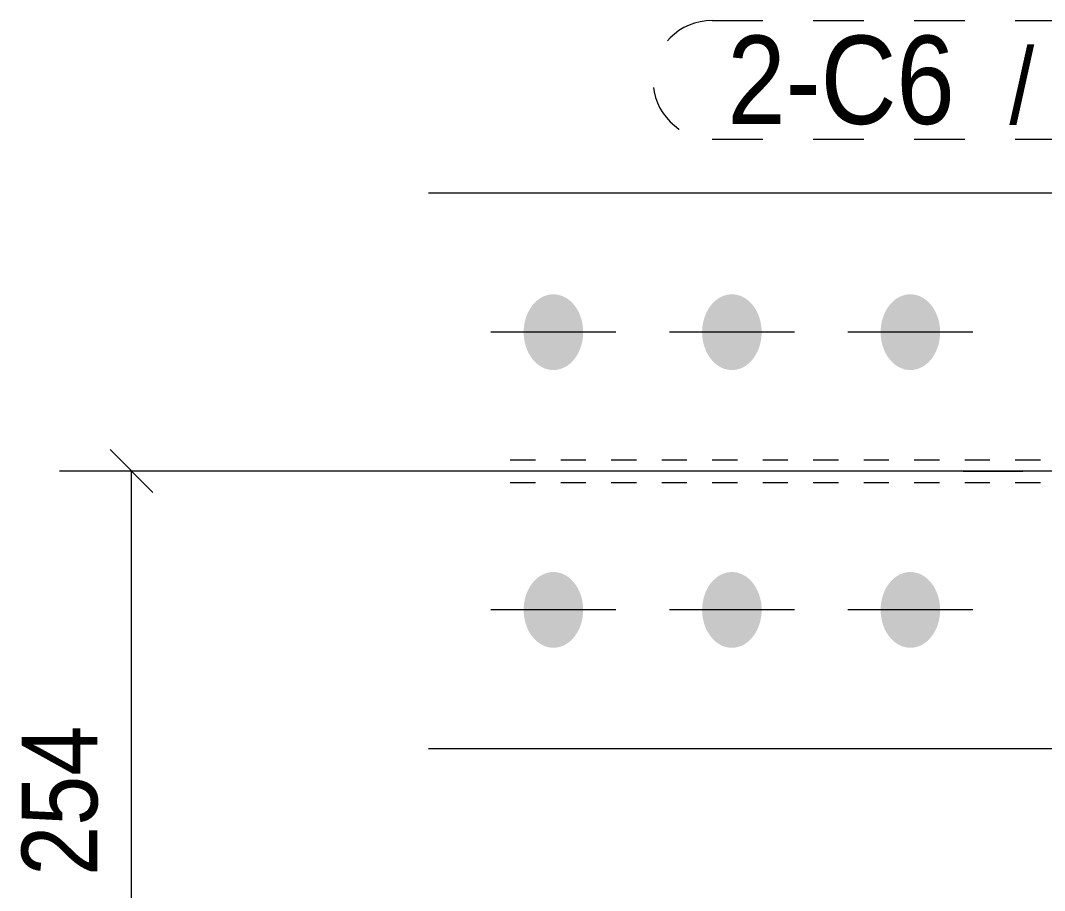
# Model space of a CAD drawing. Header units: millimetres. Extents: x 2 to 579, y 1 to 825.
# Drawn here: x 416.52 to 457.07, y 501.88 to 536.34 of the extents above; entities that cross this region are included whole.
import ezdxf

# ---------------------------------------------------------------- set-up
doc = ezdxf.new("R2010")
doc.units = ezdxf.units.MM
for name, pattern in [('XKITLINE00', [0]), ('XKITLINE01', [4, 1, -1, 1, -1]), ('XKITLINE02', [4, 2, -2]), ('XKITLINE03', [6, 3, -1, 1, -1])]:
    doc.linetypes.add(name, pattern=pattern)
for name, color, linetype, lineweight in [('Bolt', 3, 'Continuous', 0), ('Dimensions', 7, 'Continuous', 0), ('Part', 2, 'Continuous', 0), ('PartMark', 7, 'Continuous', 0)]:
    doc.layers.add(name, color=color, linetype=linetype, lineweight=lineweight)
doc.styles.add('ARIAL', font='ARIAL.TTF')

# ---------------------------------------------------------------- blocks, each defined once
blk = doc.blocks.new('*A142')
at = {"layer": 'Bolt'}
for points in [[(438.804, 523.961), (438.803, 523.924), (438.801, 523.887), (438.798, 523.851), (438.795, 523.814), (438.791, 523.778), (438.787, 523.741), (438.782, 523.705), (438.776, 523.669), (438.769, 523.633), (438.761, 523.598), (438.753, 523.562), (438.745, 523.527), (438.735, 523.492), (438.725, 523.458), (438.714, 523.424), (438.703, 523.39), (438.691, 523.356), (438.678, 523.323), (438.665, 523.291), (438.651, 523.258), (438.637, 523.227), (438.621, 523.195), (438.606, 523.164), (438.589, 523.134), (438.572, 523.104), (438.555, 523.075), (438.537, 523.046), (438.518, 523.018), (438.499, 522.99), (438.479, 522.963), (438.459, 522.937), (438.438, 522.911), (438.417, 522.886), (438.396, 522.862), (438.373, 522.838), (438.351, 522.815), (438.328, 522.793), (438.304, 522.771), (438.281, 522.75), (438.256, 522.73), (438.232, 522.711), (438.207, 522.693), (438.181, 522.675), (438.156, 522.658), (438.13, 522.642), (438.104, 522.626), (438.077, 522.612), (438.05, 522.598), (438.023, 522.585), (437.996, 522.573), (437.968, 522.562), (437.94, 522.552), (437.912, 522.543), (437.884, 522.534), (437.856, 522.526), (437.828, 522.52), (437.799, 522.514), (437.77, 522.509), (437.742, 522.505), (437.713, 522.502), (437.684, 522.499), (437.655, 522.498), (437.626, 522.498), (437.597, 522.498), (437.568, 522.499), (437.54, 522.502), (437.511, 522.505), (437.482, 522.509), (437.453, 522.514), (437.425, 522.52), (437.396, 522.526), (437.368, 522.534), (437.34, 522.543), (437.312, 522.552), (437.284, 522.562), (437.257, 522.573), (437.229, 522.585), (437.202, 522.598), (437.175, 522.612), (437.149, 522.626), (437.123, 522.642), (437.097, 522.658), (437.071, 522.675), (437.046, 522.693), (437.021, 522.711), (436.996, 522.73), (436.972, 522.75), (436.948, 522.771), (436.924, 522.793), (436.901, 522.815), (436.879, 522.838), (436.857, 522.862), (436.835, 522.886), (436.814, 522.911), (436.793, 522.937), (436.773, 522.963), (436.753, 522.99), (436.734, 523.018), (436.716, 523.046), (436.698, 523.075), (436.68, 523.104), (436.663, 523.134), (436.647, 523.164), (436.631, 523.195), (436.616, 523.227), (436.601, 523.258), (436.587, 523.291), (436.574, 523.323), (436.561, 523.356), (436.549, 523.39), (436.538, 523.424), (436.527, 523.458), (436.517, 523.492), (436.508, 523.527), (436.499, 523.562), (436.491, 523.598), (436.484, 523.633), (436.477, 523.669), (436.471, 523.705), (436.466, 523.741), (436.461, 523.778), (436.457, 523.814), (436.454, 523.851), (436.451, 523.887), (436.45, 523.924), (436.449, 523.961), (436.448, 523.998), (436.449, 524.034), (436.45, 524.071), (436.451, 524.108), (436.454, 524.145), (436.457, 524.181), (436.461, 524.218), (436.466, 524.254), (436.471, 524.29), (436.477, 524.326), (436.484, 524.362), (436.491, 524.398), (436.499, 524.433), (436.508, 524.468), (436.517, 524.503), (436.527, 524.538), (436.538, 524.572), (436.549, 524.606), (436.561, 524.639), (436.574, 524.672), (436.587, 524.705), (436.601, 524.737), (436.616, 524.769), (436.631, 524.8), (436.647, 524.831), (436.663, 524.861), (436.68, 524.891), (436.698, 524.921), (436.716, 524.949), (436.734, 524.977), (436.753, 525.005), (436.773, 525.032), (436.793, 525.058), (436.814, 525.084), (436.835, 525.109), (436.857, 525.133), (436.879, 525.157), (436.901, 525.18), (436.924, 525.202), (436.948, 525.224), (436.972, 525.245), (436.996, 525.265), (437.021, 525.284), (437.046, 525.303), (437.071, 525.321), (437.097, 525.338), (437.123, 525.354), (437.149, 525.369), (437.175, 525.383), (437.202, 525.397), (437.229, 525.41), (437.257, 525.422), (437.284, 525.433), (437.312, 525.443), (437.34, 525.453), (437.368, 525.461), (437.396, 525.469), (437.425, 525.476), (437.453, 525.481), (437.482, 525.486), (437.511, 525.49), (437.54, 525.494), (437.568, 525.496), (437.597, 525.497), (437.626, 525.498), (437.655, 525.497), (437.684, 525.496), (437.713, 525.494), (437.742, 525.49), (437.77, 525.486), (437.799, 525.481), (437.828, 525.476), (437.856, 525.469), (437.884, 525.461), (437.912, 525.453), (437.94, 525.443), (437.968, 525.433), (437.996, 525.422), (438.023, 525.41), (438.05, 525.397), (438.077, 525.383), (438.104, 525.369), (438.13, 525.354), (438.156, 525.338), (438.181, 525.321), (438.207, 525.303), (438.232, 525.284), (438.256, 525.265), (438.281, 525.245), (438.304, 525.224), (438.328, 525.202), (438.351, 525.18), (438.373, 525.157), (438.396, 525.133), (438.417, 525.109), (438.438, 525.084), (438.459, 525.058), (438.479, 525.032), (438.499, 525.005), (438.518, 524.977), (438.537, 524.949), (438.555, 524.921), (438.572, 524.891), (438.589, 524.861), (438.606, 524.831), (438.621, 524.8), (438.637, 524.769), (438.651, 524.737), (438.665, 524.705), (438.678, 524.672), (438.691, 524.639), (438.703, 524.606), (438.714, 524.572), (438.725, 524.538), (438.735, 524.503), (438.745, 524.468), (438.753, 524.433), (438.761, 524.398), (438.769, 524.362), (438.776, 524.326), (438.782, 524.29), (438.787, 524.254), (438.791, 524.218), (438.795, 524.181), (438.798, 524.145), (438.801, 524.108), (438.803, 524.071), (438.804, 524.034), (438.804, 523.998)], [(445.872, 523.961), (445.871, 523.924), (445.869, 523.887), (445.866, 523.851), (445.863, 523.814), (445.859, 523.778), (445.855, 523.741), (445.849, 523.705), (445.843, 523.669), (445.837, 523.633), (445.829, 523.598), (445.821, 523.562), (445.813, 523.527), (445.803, 523.492), (445.793, 523.458), (445.782, 523.424), (445.771, 523.39), (445.759, 523.356), (445.746, 523.323), (445.733, 523.291), (445.719, 523.258), (445.704, 523.227), (445.689, 523.195), (445.673, 523.164), (445.657, 523.134), (445.64, 523.104), (445.623, 523.075), (445.605, 523.046), (445.586, 523.018), (445.567, 522.99), (445.547, 522.963), (445.527, 522.937), (445.506, 522.911), (445.485, 522.886), (445.463, 522.862), (445.441, 522.838), (445.419, 522.815), (445.396, 522.793), (445.372, 522.771), (445.348, 522.75), (445.324, 522.73), (445.3, 522.711), (445.275, 522.693), (445.249, 522.675), (445.224, 522.658), (445.198, 522.642), (445.171, 522.626), (445.145, 522.612), (445.118, 522.598), (445.091, 522.585), (445.064, 522.573), (445.036, 522.562), (445.008, 522.552), (444.98, 522.543), (444.952, 522.534), (444.924, 522.526), (444.895, 522.52), (444.867, 522.514), (444.838, 522.509), (444.809, 522.505), (444.781, 522.502), (444.752, 522.499), (444.723, 522.498), (444.694, 522.498), (444.665, 522.498), (444.636, 522.499), (444.607, 522.502), (444.579, 522.505), (444.55, 522.509), (444.521, 522.514), (444.493, 522.52), (444.464, 522.526), (444.436, 522.534), (444.408, 522.543), (444.38, 522.552), (444.352, 522.562), (444.324, 522.573), (444.297, 522.585), (444.27, 522.598), (444.243, 522.612), (444.217, 522.626), (444.19, 522.642), (444.164, 522.658), (444.139, 522.675), (444.113, 522.693), (444.088, 522.711), (444.064, 522.73), (444.04, 522.75), (444.016, 522.771), (443.992, 522.793), (443.969, 522.815), (443.947, 522.838), (443.925, 522.862), (443.903, 522.886), (443.882, 522.911), (443.861, 522.937), (443.841, 522.963), (443.821, 522.99), (443.802, 523.018), (443.783, 523.046), (443.765, 523.075), (443.748, 523.104), (443.731, 523.134), (443.715, 523.164), (443.699, 523.195), (443.684, 523.227), (443.669, 523.258), (443.655, 523.291), (443.642, 523.323), (443.629, 523.356), (443.617, 523.39), (443.606, 523.424), (443.595, 523.458), (443.585, 523.492), (443.575, 523.527), (443.567, 523.562), (443.559, 523.598), (443.551, 523.633), (443.545, 523.669), (443.539, 523.705), (443.533, 523.741), (443.529, 523.778), (443.525, 523.814), (443.522, 523.851), (443.519, 523.887), (443.517, 523.924), (443.516, 523.961), (443.516, 523.998), (443.516, 524.034), (443.517, 524.071), (443.519, 524.108), (443.522, 524.145), (443.525, 524.181), (443.529, 524.218), (443.533, 524.254), (443.539, 524.29), (443.545, 524.326), (443.551, 524.362), (443.559, 524.398), (443.567, 524.433), (443.575, 524.468), (443.585, 524.503), (443.595, 524.538), (443.606, 524.572), (443.617, 524.606), (443.629, 524.639), (443.642, 524.672), (443.655, 524.705), (443.669, 524.737), (443.684, 524.769), (443.699, 524.8), (443.715, 524.831), (443.731, 524.861), (443.748, 524.891), (443.765, 524.921), (443.783, 524.949), (443.802, 524.977), (443.821, 525.005), (443.841, 525.032), (443.861, 525.058), (443.882, 525.084), (443.903, 525.109), (443.925, 525.133), (443.947, 525.157), (443.969, 525.18), (443.992, 525.202), (444.016, 525.224), (444.04, 525.245), (444.064, 525.265), (444.088, 525.284), (444.113, 525.303), (444.139, 525.321), (444.164, 525.338), (444.19, 525.354), (444.217, 525.369), (444.243, 525.383), (444.27, 525.397), (444.297, 525.41), (444.324, 525.422), (444.352, 525.433), (444.38, 525.443), (444.408, 525.453), (444.436, 525.461), (444.464, 525.469), (444.493, 525.476), (444.521, 525.481), (444.55, 525.486), (444.579, 525.49), (444.607, 525.494), (444.636, 525.496), (444.665, 525.497), (444.694, 525.498), (444.723, 525.497), (444.752, 525.496), (444.781, 525.494), (444.809, 525.49), (444.838, 525.486), (444.867, 525.481), (444.895, 525.476), (444.924, 525.469), (444.952, 525.461), (444.98, 525.453), (445.008, 525.443), (445.036, 525.433), (445.064, 525.422), (445.091, 525.41), (445.118, 525.397), (445.145, 525.383), (445.171, 525.369), (445.198, 525.354), (445.224, 525.338), (445.249, 525.321), (445.275, 525.303), (445.3, 525.284), (445.324, 525.265), (445.348, 525.245), (445.372, 525.224), (445.396, 525.202), (445.419, 525.18), (445.441, 525.157), (445.463, 525.133), (445.485, 525.109), (445.506, 525.084), (445.527, 525.058), (445.547, 525.032), (445.567, 525.005), (445.586, 524.977), (445.605, 524.949), (445.623, 524.921), (445.64, 524.891), (445.657, 524.861), (445.673, 524.831), (445.689, 524.8), (445.704, 524.769), (445.719, 524.737), (445.733, 524.705), (445.746, 524.672), (445.759, 524.639), (445.771, 524.606), (445.782, 524.572), (445.793, 524.538), (445.803, 524.503), (445.813, 524.468), (445.821, 524.433), (445.829, 524.398), (445.837, 524.362), (445.843, 524.326), (445.849, 524.29), (445.855, 524.254), (445.859, 524.218), (445.863, 524.181), (445.866, 524.145), (445.869, 524.108), (445.871, 524.071), (445.872, 524.034), (445.872, 523.998)], [(452.939, 523.961), (452.938, 523.924), (452.937, 523.887), (452.934, 523.851), (452.931, 523.814), (452.927, 523.778), (452.922, 523.741), (452.917, 523.705), (452.911, 523.669), (452.905, 523.633), (452.897, 523.598), (452.889, 523.562), (452.88, 523.527), (452.871, 523.492), (452.861, 523.458), (452.85, 523.424), (452.839, 523.39), (452.827, 523.356), (452.814, 523.323), (452.801, 523.291), (452.787, 523.258), (452.772, 523.227), (452.757, 523.195), (452.741, 523.164), (452.725, 523.134), (452.708, 523.104), (452.69, 523.075), (452.672, 523.046), (452.654, 523.018), (452.635, 522.99), (452.615, 522.963), (452.595, 522.937), (452.574, 522.911), (452.553, 522.886), (452.531, 522.862), (452.509, 522.838), (452.487, 522.815), (452.464, 522.793), (452.44, 522.771), (452.416, 522.75), (452.392, 522.73), (452.367, 522.711), (452.342, 522.693), (452.317, 522.675), (452.291, 522.658), (452.265, 522.642), (452.239, 522.626), (452.213, 522.612), (452.186, 522.598), (452.159, 522.585), (452.131, 522.573), (452.104, 522.562), (452.076, 522.552), (452.048, 522.543), (452.02, 522.534), (451.992, 522.526), (451.963, 522.52), (451.935, 522.514), (451.906, 522.509), (451.877, 522.505), (451.848, 522.502), (451.82, 522.499), (451.791, 522.498), (451.762, 522.498), (451.733, 522.498), (451.704, 522.499), (451.675, 522.502), (451.646, 522.505), (451.618, 522.509), (451.589, 522.514), (451.56, 522.52), (451.532, 522.526), (451.504, 522.534), (451.476, 522.543), (451.448, 522.552), (451.42, 522.562), (451.392, 522.573), (451.365, 522.585), (451.338, 522.598), (451.311, 522.612), (451.284, 522.626), (451.258, 522.642), (451.232, 522.658), (451.207, 522.675), (451.181, 522.693), (451.156, 522.711), (451.132, 522.73), (451.107, 522.75), (451.084, 522.771), (451.06, 522.793), (451.037, 522.815), (451.015, 522.838), (450.992, 522.862), (450.971, 522.886), (450.95, 522.911), (450.929, 522.937), (450.909, 522.963), (450.889, 522.99), (450.87, 523.018), (450.851, 523.046), (450.833, 523.075), (450.816, 523.104), (450.799, 523.134), (450.782, 523.164), (450.767, 523.195), (450.751, 523.227), (450.737, 523.258), (450.723, 523.291), (450.71, 523.323), (450.697, 523.356), (450.685, 523.39), (450.674, 523.424), (450.663, 523.458), (450.653, 523.492), (450.643, 523.527), (450.635, 523.562), (450.627, 523.598), (450.619, 523.633), (450.612, 523.669), (450.606, 523.705), (450.601, 523.741), (450.597, 523.778), (450.593, 523.814), (450.59, 523.851), (450.587, 523.887), (450.585, 523.924), (450.584, 523.961), (450.584, 523.998), (450.584, 524.034), (450.585, 524.071), (450.587, 524.108), (450.59, 524.145), (450.593, 524.181), (450.597, 524.218), (450.601, 524.254), (450.606, 524.29), (450.612, 524.326), (450.619, 524.362), (450.627, 524.398), (450.635, 524.433), (450.643, 524.468), (450.653, 524.503), (450.663, 524.538), (450.674, 524.572), (450.685, 524.606), (450.697, 524.639), (450.71, 524.672), (450.723, 524.705), (450.737, 524.737), (450.751, 524.769), (450.767, 524.8), (450.782, 524.831), (450.799, 524.861), (450.816, 524.891), (450.833, 524.921), (450.851, 524.949), (450.87, 524.977), (450.889, 525.005), (450.909, 525.032), (450.929, 525.058), (450.95, 525.084), (450.971, 525.109), (450.992, 525.133), (451.015, 525.157), (451.037, 525.18), (451.06, 525.202), (451.084, 525.224), (451.107, 525.245), (451.132, 525.265), (451.156, 525.284), (451.181, 525.303), (451.207, 525.321), (451.232, 525.338), (451.258, 525.354), (451.284, 525.369), (451.311, 525.383), (451.338, 525.397), (451.365, 525.41), (451.392, 525.422), (451.42, 525.433), (451.448, 525.443), (451.476, 525.453), (451.504, 525.461), (451.532, 525.469), (451.56, 525.476), (451.589, 525.481), (451.618, 525.486), (451.646, 525.49), (451.675, 525.494), (451.704, 525.496), (451.733, 525.497), (451.762, 525.498), (451.791, 525.497), (451.82, 525.496), (451.848, 525.494), (451.877, 525.49), (451.906, 525.486), (451.935, 525.481), (451.963, 525.476), (451.992, 525.469), (452.02, 525.461), (452.048, 525.453), (452.076, 525.443), (452.104, 525.433), (452.131, 525.422), (452.159, 525.41), (452.186, 525.397), (452.213, 525.383), (452.239, 525.369), (452.265, 525.354), (452.291, 525.338), (452.317, 525.321), (452.342, 525.303), (452.367, 525.284), (452.392, 525.265), (452.416, 525.245), (452.44, 525.224), (452.464, 525.202), (452.487, 525.18), (452.509, 525.157), (452.531, 525.133), (452.553, 525.109), (452.574, 525.084), (452.595, 525.058), (452.615, 525.032), (452.635, 525.005), (452.654, 524.977), (452.672, 524.949), (452.69, 524.921), (452.708, 524.891), (452.725, 524.861), (452.741, 524.831), (452.757, 524.8), (452.772, 524.769), (452.787, 524.737), (452.801, 524.705), (452.814, 524.672), (452.827, 524.639), (452.839, 524.606), (452.85, 524.572), (452.861, 524.538), (452.871, 524.503), (452.88, 524.468), (452.889, 524.433), (452.897, 524.398), (452.905, 524.362), (452.911, 524.326), (452.917, 524.29), (452.922, 524.254), (452.927, 524.218), (452.931, 524.181), (452.934, 524.145), (452.937, 524.108), (452.938, 524.071), (452.939, 524.034), (452.94, 523.998)], [(438.804, 512.961), (438.803, 512.924), (438.801, 512.887), (438.798, 512.851), (438.795, 512.814), (438.791, 512.778), (438.787, 512.741), (438.782, 512.705), (438.776, 512.669), (438.769, 512.633), (438.761, 512.598), (438.753, 512.562), (438.745, 512.527), (438.735, 512.492), (438.725, 512.458), (438.714, 512.424), (438.703, 512.39), (438.691, 512.356), (438.678, 512.323), (438.665, 512.291), (438.651, 512.258), (438.637, 512.227), (438.621, 512.195), (438.606, 512.164), (438.589, 512.134), (438.572, 512.104), (438.555, 512.075), (438.537, 512.046), (438.518, 512.018), (438.499, 511.99), (438.479, 511.963), (438.459, 511.937), (438.438, 511.911), (438.417, 511.886), (438.396, 511.862), (438.373, 511.838), (438.351, 511.815), (438.328, 511.793), (438.304, 511.771), (438.281, 511.75), (438.256, 511.73), (438.232, 511.711), (438.207, 511.693), (438.181, 511.675), (438.156, 511.658), (438.13, 511.642), (438.104, 511.626), (438.077, 511.612), (438.05, 511.598), (438.023, 511.585), (437.996, 511.573), (437.968, 511.562), (437.94, 511.552), (437.912, 511.543), (437.884, 511.534), (437.856, 511.526), (437.828, 511.52), (437.799, 511.514), (437.77, 511.509), (437.742, 511.505), (437.713, 511.502), (437.684, 511.499), (437.655, 511.498), (437.626, 511.498), (437.597, 511.498), (437.568, 511.499), (437.54, 511.502), (437.511, 511.505), (437.482, 511.509), (437.453, 511.514), (437.425, 511.52), (437.396, 511.526), (437.368, 511.534), (437.34, 511.543), (437.312, 511.552), (437.284, 511.562), (437.257, 511.573), (437.229, 511.585), (437.202, 511.598), (437.175, 511.612), (437.149, 511.626), (437.123, 511.642), (437.097, 511.658), (437.071, 511.675), (437.046, 511.693), (437.021, 511.711), (436.996, 511.73), (436.972, 511.75), (436.948, 511.771), (436.924, 511.793), (436.901, 511.815), (436.879, 511.838), (436.857, 511.862), (436.835, 511.886), (436.814, 511.911), (436.793, 511.937), (436.773, 511.963), (436.753, 511.99), (436.734, 512.018), (436.716, 512.046), (436.698, 512.075), (436.68, 512.104), (436.663, 512.134), (436.647, 512.164), (436.631, 512.195), (436.616, 512.227), (436.601, 512.258), (436.587, 512.291), (436.574, 512.323), (436.561, 512.356), (436.549, 512.39), (436.538, 512.424), (436.527, 512.458), (436.517, 512.492), (436.508, 512.527), (436.499, 512.562), (436.491, 512.598), (436.484, 512.633), (436.477, 512.669), (436.471, 512.705), (436.466, 512.741), (436.461, 512.778), (436.457, 512.814), (436.454, 512.851), (436.451, 512.887), (436.45, 512.924), (436.449, 512.961), (436.448, 512.998), (436.449, 513.034), (436.45, 513.071), (436.451, 513.108), (436.454, 513.145), (436.457, 513.181), (436.461, 513.218), (436.466, 513.254), (436.471, 513.29), (436.477, 513.326), (436.484, 513.362), (436.491, 513.398), (436.499, 513.433), (436.508, 513.468), (436.517, 513.503), (436.527, 513.538), (436.538, 513.572), (436.549, 513.606), (436.561, 513.639), (436.574, 513.672), (436.587, 513.705), (436.601, 513.737), (436.616, 513.769), (436.631, 513.8), (436.647, 513.831), (436.663, 513.861), (436.68, 513.891), (436.698, 513.921), (436.716, 513.949), (436.734, 513.977), (436.753, 514.005), (436.773, 514.032), (436.793, 514.058), (436.814, 514.084), (436.835, 514.109), (436.857, 514.133), (436.879, 514.157), (436.901, 514.18), (436.924, 514.202), (436.948, 514.224), (436.972, 514.245), (436.996, 514.265), (437.021, 514.284), (437.046, 514.303), (437.071, 514.321), (437.097, 514.338), (437.123, 514.354), (437.149, 514.369), (437.175, 514.383), (437.202, 514.397), (437.229, 514.41), (437.257, 514.422), (437.284, 514.433), (437.312, 514.443), (437.34, 514.453), (437.368, 514.461), (437.396, 514.469), (437.425, 514.476), (437.453, 514.481), (437.482, 514.486), (437.511, 514.49), (437.54, 514.494), (437.568, 514.496), (437.597, 514.497), (437.626, 514.498), (437.655, 514.497), (437.684, 514.496), (437.713, 514.494), (437.742, 514.49), (437.77, 514.486), (437.799, 514.481), (437.828, 514.476), (437.856, 514.469), (437.884, 514.461), (437.912, 514.453), (437.94, 514.443), (437.968, 514.433), (437.996, 514.422), (438.023, 514.41), (438.05, 514.397), (438.077, 514.383), (438.104, 514.369), (438.13, 514.354), (438.156, 514.338), (438.181, 514.321), (438.207, 514.303), (438.232, 514.284), (438.256, 514.265), (438.281, 514.245), (438.304, 514.224), (438.328, 514.202), (438.351, 514.18), (438.373, 514.157), (438.396, 514.133), (438.417, 514.109), (438.438, 514.084), (438.459, 514.058), (438.479, 514.032), (438.499, 514.005), (438.518, 513.977), (438.537, 513.949), (438.555, 513.921), (438.572, 513.891), (438.589, 513.861), (438.606, 513.831), (438.621, 513.8), (438.637, 513.769), (438.651, 513.737), (438.665, 513.705), (438.678, 513.672), (438.691, 513.639), (438.703, 513.606), (438.714, 513.572), (438.725, 513.538), (438.735, 513.503), (438.745, 513.468), (438.753, 513.433), (438.761, 513.398), (438.769, 513.362), (438.776, 513.326), (438.782, 513.29), (438.787, 513.254), (438.791, 513.218), (438.795, 513.181), (438.798, 513.145), (438.801, 513.108), (438.803, 513.071), (438.804, 513.034), (438.804, 512.998)], [(445.872, 512.961), (445.871, 512.924), (445.869, 512.887), (445.866, 512.851), (445.863, 512.814), (445.859, 512.778), (445.855, 512.741), (445.849, 512.705), (445.843, 512.669), (445.837, 512.633), (445.829, 512.598), (445.821, 512.562), (445.813, 512.527), (445.803, 512.492), (445.793, 512.458), (445.782, 512.424), (445.771, 512.39), (445.759, 512.356), (445.746, 512.323), (445.733, 512.291), (445.719, 512.258), (445.704, 512.227), (445.689, 512.195), (445.673, 512.164), (445.657, 512.134), (445.64, 512.104), (445.623, 512.075), (445.605, 512.046), (445.586, 512.018), (445.567, 511.99), (445.547, 511.963), (445.527, 511.937), (445.506, 511.911), (445.485, 511.886), (445.463, 511.862), (445.441, 511.838), (445.419, 511.815), (445.396, 511.793), (445.372, 511.771), (445.348, 511.75), (445.324, 511.73), (445.3, 511.711), (445.275, 511.693), (445.249, 511.675), (445.224, 511.658), (445.198, 511.642), (445.171, 511.626), (445.145, 511.612), (445.118, 511.598), (445.091, 511.585), (445.064, 511.573), (445.036, 511.562), (445.008, 511.552), (444.98, 511.543), (444.952, 511.534), (444.924, 511.526), (444.895, 511.52), (444.867, 511.514), (444.838, 511.509), (444.809, 511.505), (444.781, 511.502), (444.752, 511.499), (444.723, 511.498), (444.694, 511.498), (444.665, 511.498), (444.636, 511.499), (444.607, 511.502), (444.579, 511.505), (444.55, 511.509), (444.521, 511.514), (444.493, 511.52), (444.464, 511.526), (444.436, 511.534), (444.408, 511.543), (444.38, 511.552), (444.352, 511.562), (444.324, 511.573), (444.297, 511.585), (444.27, 511.598), (444.243, 511.612), (444.217, 511.626), (444.19, 511.642), (444.164, 511.658), (444.139, 511.675), (444.113, 511.693), (444.088, 511.711), (444.064, 511.73), (444.04, 511.75), (444.016, 511.771), (443.992, 511.793), (443.969, 511.815), (443.947, 511.838), (443.925, 511.862), (443.903, 511.886), (443.882, 511.911), (443.861, 511.937), (443.841, 511.963), (443.821, 511.99), (443.802, 512.018), (443.783, 512.046), (443.765, 512.075), (443.748, 512.104), (443.731, 512.134), (443.715, 512.164), (443.699, 512.195), (443.684, 512.227), (443.669, 512.258), (443.655, 512.291), (443.642, 512.323), (443.629, 512.356), (443.617, 512.39), (443.606, 512.424), (443.595, 512.458), (443.585, 512.492), (443.575, 512.527), (443.567, 512.562), (443.559, 512.598), (443.551, 512.633), (443.545, 512.669), (443.539, 512.705), (443.533, 512.741), (443.529, 512.778), (443.525, 512.814), (443.522, 512.851), (443.519, 512.887), (443.517, 512.924), (443.516, 512.961), (443.516, 512.998), (443.516, 513.034), (443.517, 513.071), (443.519, 513.108), (443.522, 513.145), (443.525, 513.181), (443.529, 513.218), (443.533, 513.254), (443.539, 513.29), (443.545, 513.326), (443.551, 513.362), (443.559, 513.398), (443.567, 513.433), (443.575, 513.468), (443.585, 513.503), (443.595, 513.538), (443.606, 513.572), (443.617, 513.606), (443.629, 513.639), (443.642, 513.672), (443.655, 513.705), (443.669, 513.737), (443.684, 513.769), (443.699, 513.8), (443.715, 513.831), (443.731, 513.861), (443.748, 513.891), (443.765, 513.921), (443.783, 513.949), (443.802, 513.977), (443.821, 514.005), (443.841, 514.032), (443.861, 514.058), (443.882, 514.084), (443.903, 514.109), (443.925, 514.133), (443.947, 514.157), (443.969, 514.18), (443.992, 514.202), (444.016, 514.224), (444.04, 514.245), (444.064, 514.265), (444.088, 514.284), (444.113, 514.303), (444.139, 514.321), (444.164, 514.338), (444.19, 514.354), (444.217, 514.369), (444.243, 514.383), (444.27, 514.397), (444.297, 514.41), (444.324, 514.422), (444.352, 514.433), (444.38, 514.443), (444.408, 514.453), (444.436, 514.461), (444.464, 514.469), (444.493, 514.476), (444.521, 514.481), (444.55, 514.486), (444.579, 514.49), (444.607, 514.494), (444.636, 514.496), (444.665, 514.497), (444.694, 514.498), (444.723, 514.497), (444.752, 514.496), (444.781, 514.494), (444.809, 514.49), (444.838, 514.486), (444.867, 514.481), (444.895, 514.476), (444.924, 514.469), (444.952, 514.461), (444.98, 514.453), (445.008, 514.443), (445.036, 514.433), (445.064, 514.422), (445.091, 514.41), (445.118, 514.397), (445.145, 514.383), (445.171, 514.369), (445.198, 514.354), (445.224, 514.338), (445.249, 514.321), (445.275, 514.303), (445.3, 514.284), (445.324, 514.265), (445.348, 514.245), (445.372, 514.224), (445.396, 514.202), (445.419, 514.18), (445.441, 514.157), (445.463, 514.133), (445.485, 514.109), (445.506, 514.084), (445.527, 514.058), (445.547, 514.032), (445.567, 514.005), (445.586, 513.977), (445.605, 513.949), (445.623, 513.921), (445.64, 513.891), (445.657, 513.861), (445.673, 513.831), (445.689, 513.8), (445.704, 513.769), (445.719, 513.737), (445.733, 513.705), (445.746, 513.672), (445.759, 513.639), (445.771, 513.606), (445.782, 513.572), (445.793, 513.538), (445.803, 513.503), (445.813, 513.468), (445.821, 513.433), (445.829, 513.398), (445.837, 513.362), (445.843, 513.326), (445.849, 513.29), (445.855, 513.254), (445.859, 513.218), (445.863, 513.181), (445.866, 513.145), (445.869, 513.108), (445.871, 513.071), (445.872, 513.034), (445.872, 512.998)], [(452.939, 512.961), (452.938, 512.924), (452.937, 512.887), (452.934, 512.851), (452.931, 512.814), (452.927, 512.778), (452.922, 512.741), (452.917, 512.705), (452.911, 512.669), (452.905, 512.633), (452.897, 512.598), (452.889, 512.562), (452.88, 512.527), (452.871, 512.492), (452.861, 512.458), (452.85, 512.424), (452.839, 512.39), (452.827, 512.356), (452.814, 512.323), (452.801, 512.291), (452.787, 512.258), (452.772, 512.227), (452.757, 512.195), (452.741, 512.164), (452.725, 512.134), (452.708, 512.104), (452.69, 512.075), (452.672, 512.046), (452.654, 512.018), (452.635, 511.99), (452.615, 511.963), (452.595, 511.937), (452.574, 511.911), (452.553, 511.886), (452.531, 511.862), (452.509, 511.838), (452.487, 511.815), (452.464, 511.793), (452.44, 511.771), (452.416, 511.75), (452.392, 511.73), (452.367, 511.711), (452.342, 511.693), (452.317, 511.675), (452.291, 511.658), (452.265, 511.642), (452.239, 511.626), (452.213, 511.612), (452.186, 511.598), (452.159, 511.585), (452.131, 511.573), (452.104, 511.562), (452.076, 511.552), (452.048, 511.543), (452.02, 511.534), (451.992, 511.526), (451.963, 511.52), (451.935, 511.514), (451.906, 511.509), (451.877, 511.505), (451.848, 511.502), (451.82, 511.499), (451.791, 511.498), (451.762, 511.498), (451.733, 511.498), (451.704, 511.499), (451.675, 511.502), (451.646, 511.505), (451.618, 511.509), (451.589, 511.514), (451.56, 511.52), (451.532, 511.526), (451.504, 511.534), (451.476, 511.543), (451.448, 511.552), (451.42, 511.562), (451.392, 511.573), (451.365, 511.585), (451.338, 511.598), (451.311, 511.612), (451.284, 511.626), (451.258, 511.642), (451.232, 511.658), (451.207, 511.675), (451.181, 511.693), (451.156, 511.711), (451.132, 511.73), (451.107, 511.75), (451.084, 511.771), (451.06, 511.793), (451.037, 511.815), (451.015, 511.838), (450.992, 511.862), (450.971, 511.886), (450.95, 511.911), (450.929, 511.937), (450.909, 511.963), (450.889, 511.99), (450.87, 512.018), (450.851, 512.046), (450.833, 512.075), (450.816, 512.104), (450.799, 512.134), (450.782, 512.164), (450.767, 512.195), (450.751, 512.227), (450.737, 512.258), (450.723, 512.291), (450.71, 512.323), (450.697, 512.356), (450.685, 512.39), (450.674, 512.424), (450.663, 512.458), (450.653, 512.492), (450.643, 512.527), (450.635, 512.562), (450.627, 512.598), (450.619, 512.633), (450.612, 512.669), (450.606, 512.705), (450.601, 512.741), (450.597, 512.778), (450.593, 512.814), (450.59, 512.851), (450.587, 512.887), (450.585, 512.924), (450.584, 512.961), (450.584, 512.998), (450.584, 513.034), (450.585, 513.071), (450.587, 513.108), (450.59, 513.145), (450.593, 513.181), (450.597, 513.218), (450.601, 513.254), (450.606, 513.29), (450.612, 513.326), (450.619, 513.362), (450.627, 513.398), (450.635, 513.433), (450.643, 513.468), (450.653, 513.503), (450.663, 513.538), (450.674, 513.572), (450.685, 513.606), (450.697, 513.639), (450.71, 513.672), (450.723, 513.705), (450.737, 513.737), (450.751, 513.769), (450.767, 513.8), (450.782, 513.831), (450.799, 513.861), (450.816, 513.891), (450.833, 513.921), (450.851, 513.949), (450.87, 513.977), (450.889, 514.005), (450.909, 514.032), (450.929, 514.058), (450.95, 514.084), (450.971, 514.109), (450.992, 514.133), (451.015, 514.157), (451.037, 514.18), (451.06, 514.202), (451.084, 514.224), (451.107, 514.245), (451.132, 514.265), (451.156, 514.284), (451.181, 514.303), (451.207, 514.321), (451.232, 514.338), (451.258, 514.354), (451.284, 514.369), (451.311, 514.383), (451.338, 514.397), (451.365, 514.41), (451.392, 514.422), (451.42, 514.433), (451.448, 514.443), (451.476, 514.453), (451.504, 514.461), (451.532, 514.469), (451.56, 514.476), (451.589, 514.481), (451.618, 514.486), (451.646, 514.49), (451.675, 514.494), (451.704, 514.496), (451.733, 514.497), (451.762, 514.498), (451.791, 514.497), (451.82, 514.496), (451.848, 514.494), (451.877, 514.49), (451.906, 514.486), (451.935, 514.481), (451.963, 514.476), (451.992, 514.469), (452.02, 514.461), (452.048, 514.453), (452.076, 514.443), (452.104, 514.433), (452.131, 514.422), (452.159, 514.41), (452.186, 514.397), (452.213, 514.383), (452.239, 514.369), (452.265, 514.354), (452.291, 514.338), (452.317, 514.321), (452.342, 514.303), (452.367, 514.284), (452.392, 514.265), (452.416, 514.245), (452.44, 514.224), (452.464, 514.202), (452.487, 514.18), (452.509, 514.157), (452.531, 514.133), (452.553, 514.109), (452.574, 514.084), (452.595, 514.058), (452.615, 514.032), (452.635, 514.005), (452.654, 513.977), (452.672, 513.949), (452.69, 513.921), (452.708, 513.891), (452.725, 513.861), (452.741, 513.831), (452.757, 513.8), (452.772, 513.769), (452.787, 513.737), (452.801, 513.705), (452.814, 513.672), (452.827, 513.639), (452.839, 513.606), (452.85, 513.572), (452.861, 513.538), (452.871, 513.503), (452.88, 513.468), (452.889, 513.433), (452.897, 513.398), (452.905, 513.362), (452.911, 513.326), (452.917, 513.29), (452.922, 513.254), (452.927, 513.218), (452.931, 513.181), (452.934, 513.145), (452.937, 513.108), (452.938, 513.071), (452.939, 513.034), (452.94, 512.998)]]:
    blk.add_hatch(color=3, dxfattribs=at).paths.add_polyline_path(points, flags=17)
at = {"layer": 'Bolt', "color": 3, "linetype": 'XKITLINE00', "lineweight": 0}
for p, q in [((440.103, 523.998), (435.15, 523.998)), ((447.17, 523.998), (442.218, 523.998)), ((454.238, 523.998), (449.285, 523.998)), ((440.103, 512.998), (435.15, 512.998)), ((447.17, 512.998), (442.218, 512.998)), ((454.238, 512.998), (449.285, 512.998))]:
    blk.add_line(p, q, dxfattribs=at)
blk = doc.blocks.new('*A145')
at = {"layer": 'Part', "color": 2, "linetype": 'XKITLINE00', "lineweight": 0}
for p, q in [((519.835, 529.498), (432.683, 529.498)), ((519.835, 507.498), (432.683, 507.498))]:
    blk.add_line(p, q, dxfattribs=at)
blk = doc.blocks.new('*A147')
at = {"layer": 'Part', "color": 7, "linetype": 'XKITLINE01', "lineweight": 0}
for p, q in [((435.914, 518.948), (470.417, 518.948)), ((469.255, 518.048), (469.255, 518.948)), ((470.42, 518.048), (470.417, 518.948)), ((435.914, 518.048), (470.42, 518.048))]:
    blk.add_line(p, q, dxfattribs=at)
at = {"layer": 'Part', "color": 7, "linetype": 'XKITLINE03', "lineweight": 0}
blk.add_line((453.851, 518.498), (456.21, 518.498), dxfattribs=at)
blk = doc.blocks.new('*A377')
at = {"layer": 'Dimensions', "color": 7, "linetype": 'XKITLINE00', "lineweight": 0}
for p, q in [((420.068, 519.346), (421.765, 517.649)), ((469.417, 518.498), (418.067, 518.498)), ((420.917, 493.112), (420.917, 518.498)), ((420.068, 493.961), (421.765, 492.264)), ((472.14, 493.112), (418.067, 493.112))]:
    blk.add_line(p, q, dxfattribs=at)
at = {"layer": 'Dimensions', "color": 3}
for p in [(420.917, 518.498), (420.917, 493.112)]:
    blk.add_point(p, dxfattribs=at)
at = {"layer": 'Dimensions', "color": 3, "style": 'ARIAL', "width": 0.85}
blk.add_text('254', height=3, rotation=90.0002, dxfattribs=at).set_placement((419.567, 502.467))
blk = doc.blocks.new('*A387')
at = {"layer": 'PartMark', "color": 7, "linetype": 'XKITLINE02', "lineweight": 0}
for p, q in [((443.913, 536.344), (464.966, 536.344)), ((443.913, 531.644), (464.966, 531.644)), ((470.466, 524.468), (464.966, 531.644))]:
    blk.add_line(p, q, dxfattribs=at)
for centre, start, end in [((443.913, 533.994), 90, 270), ((464.966, 533.994), 270, 90)]:
    blk.add_arc(centre, 2.35, start, end, dxfattribs=at)
at = {"layer": 'PartMark', "color": 1, "style": 'ARIAL', "width": 0.85}
blk.add_text('2-C6', height=3.5, dxfattribs=at).set_placement((444.513, 532.244))
at = {"layer": 'PartMark', "color": 3, "style": 'ARIAL', "width": 0.85}
for s, p in [('/', (455.679, 532.244)), ('106', (457.691, 532.244))]:
    blk.add_text(s, height=3, dxfattribs=at).set_placement(p)

msp = doc.modelspace()

# ---------------------------------------------------------------- block references
at = {"lineweight": 0}
for name in ['*A387', '*A145', '*A142', '*A377', '*A147']:
    msp.add_blockref(name, (0, 0), dxfattribs=at)

doc.saveas('drawing.dxf')
